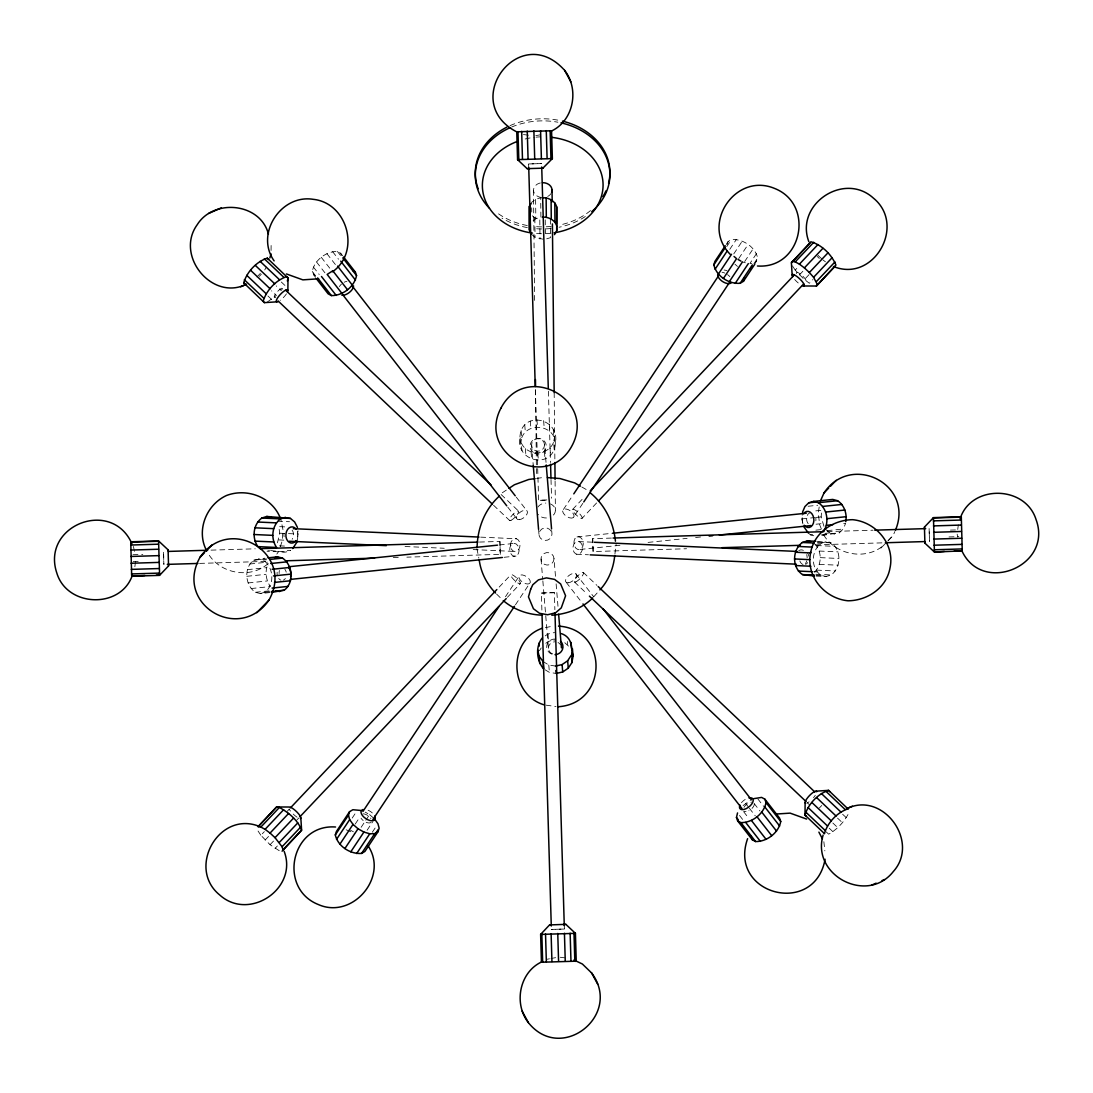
<?xml version="1.0" encoding="UTF-8"?>
<svg xmlns="http://www.w3.org/2000/svg" width="1093" height="1093" viewBox="0 0 1093 1093"><rect width="100%" height="100%" fill="white"/><g stroke="black" fill="none" stroke-linecap="round" stroke-linejoin="round"><path stroke-width="0.75" stroke-dasharray="5 3.75" d="M479.499 542.06L499.897 541.445L500.307 554.356L406.856 557.157M611.383 538.084L592.693 538.644L593.103 551.555L686.554 548.741M593.103 551.555L592.693 538.644M271.064 250.488L271.16 242.14M269.889 592.57L260.257 593.567L255.379 592.283C245.051 585.438 243.548 567.895 253.644 560.203L264.793 558.168M251.103 588.553L270.367 586.572C265.777 579.905 264.492 570.696 268.427 563.428M802.877 523.875L801.893 518.902L802.481 512.248M823.972 526.348L821.144 516.907L821.731 510.253L813.711 511.087M614.908 554.096L616.097 544.41M134.863 566.693L135.846 558.865M957.741 529.449L958.342 524.749M277.444 542.797L279.753 533.206L278.715 526.607L287.24 526.99M297.556 540.762L297.979 530.747M819.176 506.988L818.302 513.286L819.641 524.626L821.362 529.026M814.504 572.117C822.346 564.671 822.264 549.383 813.247 542.866M816.034 576.066L826.253 576.53L831.172 574.959C841.337 567.622 841.747 549.752 830.94 542.825L817.482 541.363M519.94 436.845C521.566 409.984 560.545 417.813 555.353 443.184C553.741 470.058 514.762 462.216 519.94 436.845L522.058 450.617M520.555 444.236L521.716 437.774L521.101 430.382M554.206 449.647L553.591 442.255L554.752 435.806M315.385 277.417L312.256 271.488C314.36 260.216 326.056 251.24 337.423 251.445L340.661 253.207L342.615 255.735M754.676 264.383L757.681 258.085C755.249 246.758 742.707 238.629 731.395 239.586L728.102 241.539L726.968 245.023L727.774 248.002M280.273 546.801L282.267 540.803L282.923 529.408L280.655 518.506M821.799 535.488L839.356 532.797L843.222 528.998L845.64 523.342L840.831 523.834M888.404 540.407L893.063 535.556L894.866 531.54M826.24 831.882L828.672 834.191C837.17 829.396 844.206 821.922 848.674 813.26M264.725 269.93L266.35 267.061M521.716 437.774C527.864 421.256 555.066 425.286 555.353 443.184M521.443 443.225C527.454 456.464 548.344 455.767 553.591 442.255M539.409 650.745L541.226 647.958M726.23 244.367L728.102 241.539M726.708 246.649L731.395 239.586M352.192 818.07L356.892 811.006M729.782 249.341L736.354 239.463M505.472 596.737L519.64 575.41M563.401 509.502L572.841 495.279M355.252 824.013L359.939 816.949M733.786 253.877L742.215 241.17M361.141 827.292L364.884 821.649M365.827 820.242L369.571 814.586L365.158 812.126M738.731 258.576L748.104 244.463M515.445 604.839L529.599 583.498A6.503 3.402 33.6 0 0 524.585 575.574A6.503 3.402 33.6 0 0 519.681 579.276A6.503 3.402 33.6 0 0 529.599 583.498M573.36 517.59A6.503 3.402 33.6 0 0 568.346 509.666A6.503 3.402 33.6 0 0 563.441 513.368A6.503 3.402 33.6 0 0 573.36 517.59L582.801 503.367M367.084 830.256L372.699 821.786M744.675 261.541L753.104 248.821M372.317 832.21L376.074 826.568M756.479 253.617L749.907 263.495L753.268 263.509L756.561 261.555M753.938 263.727L757.681 258.085M276.802 554.096L278.77 551.309M593.8 596.751L598.896 591.026M259.342 276.351L261.309 274.22M279.262 850.723L270.067 844.711L260.872 835.298L264.356 831.623M803.164 278.373L795.212 270.108L798.696 266.432M286.994 811.525L289.344 809.052M499.2 587.078L510.923 574.672M572.705 509.338L582.077 499.405M265.093 840.093L269.725 835.202M799.434 274.903L804.065 270.012M270.067 844.711L274.698 839.82M809.039 274.63L804.407 279.535L809.38 283.265L812.864 279.589M296.367 820.529L298.717 818.042M507.412 597.311L520.295 583.662A6.503 1.626 43.4 0 0 514.352 576.011A6.503 1.626 43.4 0 0 512.18 577.828A6.503 1.626 43.4 0 0 520.295 583.662M582.077 518.328A6.503 1.626 43.4 0 0 576.134 510.677A6.503 1.626 43.4 0 0 573.962 512.48A6.503 1.626 43.4 0 0 582.077 518.328L597.311 502.206M275.04 848.455L277.362 845.996M256.937 276.966L260.462 273.277M819.408 807.946L821.758 805.486M823.671 534.914C836.336 556.31 870.11 561.447 886.683 542.142M880.89 548.153L884.114 544.833M887.748 541.035L893.063 535.556M260.257 593.567L264.984 592.201C275.081 584.509 273.578 566.966 263.249 560.122L258.372 558.837M743.103 805.609L751.137 799.639M826.007 541.745L821.089 543.33C810.924 550.667 810.514 568.538 821.321 575.451L826.253 576.53M267.375 301.982L276.406 295.424L271.542 290.806M533.165 220.718L535.816 218.723L540.898 217.165L540.693 197.792L535.611 199.35L531.635 202.342L531.745 212.028M545.202 635.894L547.976 633.995L554.602 632.505M545.817 643.271L548.59 641.372L555.217 639.897M267.73 563.92C249.6 579.645 218.586 573.333 207.465 552.225M502.261 492.806L506.319 490.115M269.452 550.462L266.993 551.255L285.738 552.102L290.656 550.517L287.254 550.366M546.705 238.821L550.517 237.659L550.326 218.286M545.339 627.642L553.55 625.988M535.83 135.641L543.535 134.193M546.377 959.381L549.465 958.807M551.009 958.52L555.627 957.646M536.54 478.42L544.3 477.354M528.616 163.964L541.609 163.567L528.616 163.964L528.725 167.352M535.338 389.887L538.63 500.307L548.276 499.87M541.882 610.072L541.39 593.089L547.784 592.734L554.37 592.693L554.875 609.689M554.37 592.693L541.39 593.089M564.384 929.036L551.391 929.433L564.384 929.036L564.275 925.648M253.644 560.203L266.473 558.878M263.249 560.122L266.446 559.78M249.778 564.002L267.416 562.171M808.11 506.264L817.728 505.267M247.36 569.658L266.61 567.663M499.269 544.97L512.863 543.563M577.036 536.936L612.695 533.247M246.772 576.312L266.023 574.317M801.893 518.902L814.722 517.576M816.321 517.413L821.144 516.907M248.084 582.952L267.334 580.957M816.034 524.216L822.455 523.547M504.078 557.293L515.964 556.064M580.137 549.437L620.892 545.216M648.067 542.401L687.114 538.371M695.613 537.496L700.709 536.964M815.856 530.146L823.876 529.326M827.182 530.651L843.222 528.998M255.379 592.283L269.821 590.794M808.369 533.015L810.5 534.873L815.323 534.381M824.942 533.384L829.751 532.878L834.628 534.163M264.984 592.201L269.793 591.709M821.717 534.627L839.356 532.797M211.058 550.134L255.229 548.809M827.155 531.594L873.034 530.214M132.963 554.711L142.8 554.411M950.445 530.105L958.629 529.859M133.182 561.488L141.366 561.242M949.011 536.936L958.834 536.636M199.582 563.401L267.539 561.351M393.261 557.567L398.358 557.416M815.679 544.861L883.636 542.811M545.216 500.266L538.63 500.307M531.335 234.134L535.051 237.304L542.715 239.148M817.304 542.21L830.94 542.825M817.673 543.166L821.089 543.33M277.595 521.183L289.522 521.716M816.403 545.53L835.148 546.377M819.231 551.036L837.976 551.883M480.688 537.141L516.456 538.753A6.503 4.809 -87.4 0 1 518.683 549.506A6.503 4.809 -87.4 0 1 510.622 547.006A6.503 4.809 -87.4 0 1 516.456 538.753M578.948 541.582A6.503 4.809 -87.4 0 1 581.175 552.334A6.503 4.809 -87.4 0 1 573.115 549.834A6.503 4.809 -87.4 0 1 578.948 541.582L592.57 542.196M279.753 533.206L298.498 534.053M820.256 557.635L839 558.482M278.811 539.915L283.934 540.147M819.326 564.343L838.071 565.19M405.052 546.5L444.236 548.262M473.187 549.574L514.052 551.418M576.544 554.247L588.471 554.779M279.48 545.844L284.59 546.076M816.58 570.122L835.325 570.97M813.711 571.748L817.113 571.899M815.843 574.262L831.172 574.959M270.586 550.558L285.738 552.102M816.211 575.232L821.321 575.451M523.451 134.562L531.198 135.532M560.258 957.263L567.991 958.247M546.09 705.163L556.036 706.543M543.043 661.525L548.782 664.995L555.476 666.074M545.093 669.777L549.396 672.373L556.091 673.452M810.5 534.873L813.752 535.734M742.434 261.924L745.371 262.785M346.167 829.792L354.979 833.535M532.373 215.813L534.846 217.931L539.805 219.72L540.01 239.094M313.418 274.889L315.59 276.064M350.498 830.215L353.381 831.773M581.818 487L587.501 490.238M564.78 642.711L569.603 647.111M822.947 259.929L825.434 261.801M825.488 529.162L829.751 532.878M734.974 264.233L737.474 266.419M369.571 814.586L374.585 818.958M817.96 255.311L821.704 258.768M281.297 282.008L284.959 285.464L281.106 290.506L276.228 285.901M842.594 814.217L846.255 817.673M501.127 494.528L518.451 510.964M583.348 572.486L596.969 585.411M837.525 818.11L842.402 822.715M832.839 823.015L837.703 827.633M493.558 505.253L509.652 520.514M574.549 582.036L586.927 593.772M807.29 802.727L809.763 805.076M267.935 295.984L271.597 299.455M829.232 828.193L832.88 831.664M817.209 256.445L819.313 258.467M496.618 594.1L501.059 598.431M337.423 251.445L341.344 256.5M332.6 251.609L338.488 259.191M757.791 798.846L763.665 806.415M516.279 497.137L526.744 510.595M575.779 573.716L593.554 596.6M326.93 253.672L335.756 265.025M754.088 803.423L759.963 810.992M321.287 257.306L331.097 269.93M745.494 803.273L748.432 807.058M749.415 808.328L755.304 815.897M507.808 507.166L517.221 519.284M566.256 582.405L581.941 602.585M316.505 261.965L325.331 273.332M743.664 811.716L748.568 818.029M313.336 266.952L319.224 274.521M739.51 815.446L743.431 820.488M312.256 271.488L316.178 276.543M792.398 265.845L795.212 270.108M258.057 831.035L260.872 835.298M340.661 253.207L341.44 255.475M133.469 546.459L134.986 554.301M476.903 548.59L478.871 558.181M957.154 534.135L957.728 537.182M499.897 541.445L500.17 547.142M500.307 554.356L500.034 548.645M823.862 841.692L824.86 850.873M553.249 429.426L553.864 436.804M549.342 424.084L549.957 431.475M567.404 641.482L567.65 644.446M549.957 447.816L550.571 455.207M543.604 420.627L544.218 428.005M544.56 444.742A6.503 6.271 -4.7 0 1 534.955 450.466A6.503 6.271 -4.7 0 1 534.668 439.618A6.503 6.271 -4.7 0 1 544.56 444.742L546.104 463.268M551.692 530.624L551.979 533.999A6.503 6.271 -4.7 0 1 542.374 539.71A6.503 6.271 -4.7 0 1 542.087 528.862A6.503 6.271 -4.7 0 1 551.979 533.999M554.014 558.619A6.503 6.271 -4.7 0 1 544.41 564.33A6.503 6.271 -4.7 0 1 544.136 553.482A6.503 6.271 -4.7 0 1 554.014 558.619L555.558 577.131M556.118 583.867L558.072 607.448M544.41 451.628L545.024 459.005M536.909 419.548L537.524 426.926M537.783 453.103L538.398 460.495M530.283 421.024L530.897 428.415M547.976 633.995L548.59 641.372M531.567 445.138L533.247 465.345M538.562 529.34L538.986 534.381M541.021 559.001L542.702 579.208M542.852 580.902L548.44 648.258A6.503 6.271 -4.7 0 0 555.107 654.324M531.089 452.024L531.704 459.415M548.782 664.995L549.396 672.373M524.736 424.835L525.35 432.213M525.35 448.554L525.965 455.945M163.759 557.28L163.485 551.569L163.895 564.48L163.622 558.769M548.385 391.198L550.503 462.544M551.009 479.526L551.569 498.217M554.178 392.647L554.861 459.115M555.094 481.262L555.408 510.24M545.229 219.83L545.38 234.367M535.611 199.35L535.816 218.723M534.846 217.931L535.051 237.304M533.493 190.414L534.668 302.884M535.57 389.805L536.472 475.004M550.503 503.928A9.29 7.46 -0.6 0 1 551.022 516.825M546.432 517.973A9.29 7.46 -0.6 0 1 538.234 514.489M537.934 507.029A9.29 7.46 -0.6 0 1 545.817 503.067M550.954 193.611A9.29 7.46 -0.6 0 1 547.675 196.439M541.472 197.519A9.29 7.46 -0.6 0 1 533.493 189.758A9.29 7.46 -0.6 0 1 542.47 182.681M550.981 233.246A60.361 48.447 -0.6 0 1 544.697 233.711M541.554 233.738A60.361 48.447 -0.6 0 1 532.1 233.028M525.186 138.989A60.361 48.447 -0.6 0 1 534.45 137.322M536.021 137.158A60.361 48.447 -0.6 0 1 540.734 136.857M585.315 216.523A67.315 54.049 -0.6 0 1 559.083 227.248M551.186 228.478A67.315 54.049 -0.6 0 1 544.82 228.915M541.636 228.943A67.315 54.049 -0.6 0 1 533.616 228.505M527.332 227.604A67.315 54.049 -0.6 0 1 501.974 218.149M511.633 127.034A67.315 54.049 -0.6 0 1 557.881 122.211M590.521 210.607A67.315 54.049 -0.6 0 1 559.069 225.172M551.173 226.401A67.315 54.049 -0.6 0 1 544.792 226.838M541.609 226.879A67.315 54.049 -0.6 0 1 533.603 226.429M527.304 225.527A67.315 54.049 -0.6 0 1 496.577 212.452M510.048 125.64A67.315 54.049 -0.6 0 1 557.867 120.134M279.125 573.593A8.129 5.848 84.1 0 1 279.412 570.491M280.901 580.151A6.503 4.673 84.1 0 1 278.715 578.498M277.335 575.601A6.503 4.673 84.1 0 1 277.157 572.24M284.836 569.262A6.503 4.673 84.1 0 1 286.202 572.158M285.341 578.429A6.503 4.673 84.1 0 1 283.333 580.123M297.091 817.222A8.129 2.022 43.4 0 1 292.459 813.315M290.492 811.074A8.129 2.022 43.4 0 1 289.167 809.093M815.296 795.28A8.129 2.186 -46.5 0 1 813.493 797.644M809.066 801.811A8.129 2.186 -46.5 0 1 807.099 802.986M806.661 554.629A8.129 5.998 -87.4 0 1 807.14 557.703M806.716 560.832A8.129 5.998 -87.4 0 1 805.432 563.537M798.778 550.626A8.129 5.998 -87.4 0 1 803.382 550.394M807.631 553.386A6.503 4.809 -87.4 0 1 808.888 556.241M807.686 562.567A6.503 4.809 -87.4 0 1 805.555 564.357M803.054 564.48A6.503 4.809 -87.4 0 1 799.625 560.067M722.036 272.266A8.129 4.249 33.6 0 1 724.768 273.072M727.514 274.603A8.129 4.249 33.6 0 1 729.851 276.638M724.112 270.039A6.503 3.402 33.6 0 1 726.968 270.75M339.404 286.612A6.503 3.306 -37.8 0 1 341.412 284.166M344.158 282.267A6.503 3.306 -37.8 0 1 346.932 281.393M368.122 810.241A8.129 4.249 33.6 0 1 373.205 813.82M370.978 822.428A6.503 3.402 33.6 0 1 366.032 822.25M363.163 820.515A6.503 3.402 33.6 0 1 361.045 818.206M363.081 813.807A6.503 3.402 33.6 0 1 370.937 818.561M741.423 802.727A8.129 4.14 -37.8 0 1 746.287 798.86M754.32 804.079A6.503 3.306 -37.8 0 1 748.842 810.733M746.068 811.607A6.503 3.306 -37.8 0 1 744.032 811.197M743.991 807.331A6.503 3.306 -37.8 0 1 751.519 802.112M286.448 293.839A8.129 2.186 -46.5 0 1 280.204 300.356M275.764 297.31A6.503 1.749 -46.5 0 1 276.242 293.006A6.503 1.749 -46.5 0 1 283.237 287.924M297.392 531.608A8.129 5.998 -87.4 0 1 297.446 537.811M292.104 530.091A6.503 4.809 -87.4 0 1 292.173 539.273M284.112 536.759A6.503 4.809 -87.4 0 1 284.084 533.398M551.91 654.16A8.129 7.829 -4.7 0 1 554.629 638.995M548.44 648.258A6.503 6.271 -4.7 0 1 554.779 641.796M558.045 642.534A6.503 6.271 -4.7 0 1 560.477 644.761M802.781 522.604A8.129 5.848 84.1 0 1 802.44 516.402M808.164 523.738A6.503 4.673 84.1 0 1 809.667 512.877M815.665 517.399A6.503 4.673 84.1 0 1 815.843 520.76M798.232 282.964A8.129 2.022 43.4 0 1 793.942 278.565M796.633 273.605A6.503 1.626 43.4 0 1 801.319 274.794A6.503 1.626 43.4 0 1 806.006 281.475M929.105 528.52L929.515 541.431L929.105 528.52M534.286 453.076A8.129 7.829 -4.7 0 0 546.281 445.93A8.129 7.829 -4.7 0 0 533.931 439.509A8.129 7.829 -4.7 0 0 534.286 453.076M510.855 545.27A6.503 4.673 84.1 0 0 513.546 556.091A6.503 4.673 84.1 0 0 518.847 548.099A6.503 4.673 84.1 0 0 510.855 545.27M575.888 581.872A6.503 1.749 -46.5 0 0 583.512 573.606A6.503 1.749 -46.5 0 0 577.446 576.298A6.503 1.749 -46.5 0 0 575.888 581.872M519.257 519.681A6.503 3.306 -37.8 0 0 527.495 512.166A6.503 3.306 -37.8 0 0 519.189 512.972A6.503 3.306 -37.8 0 0 519.257 519.681M568.292 582.801A6.503 3.306 -37.8 0 0 576.544 575.287A6.503 3.306 -37.8 0 0 568.223 576.093A6.503 3.306 -37.8 0 0 568.292 582.801M510.991 520.35A6.503 1.749 -46.5 0 0 518.615 512.084A6.503 1.749 -46.5 0 0 512.562 514.776A6.503 1.749 -46.5 0 0 510.991 520.35M575.027 538.63A6.503 4.673 84.1 0 0 577.719 549.451A6.503 4.673 84.1 0 0 583.02 541.459A6.503 4.673 84.1 0 0 575.027 538.63"/><path stroke-width="1.5" d="M168.595 564.398L168.554 565.914L159.537 575.383L131.693 576.216L130.736 541.786L158.567 540.939L168.103 549.847L168.185 550.913M156.34 575.137L159.619 575.041L158.567 540.939M924.938 541.636L924.897 543.153L934.433 552.061L962.359 550.872L954.175 551.118M944.338 551.418L934.433 552.061L933.463 517.617L961.307 516.784L962.264 551.214M287.869 290.328L288.005 277.95L286.749 276.611C275.887 280.136 266.364 290.383 263.153 301.299L264.424 302.638L276.871 301.846M805.131 802.672L804.995 815.05L806.251 816.389M530.897 203.667L529.395 206.331L529.422 230.063L531.335 234.134M529.422 230.063L529.395 206.331M542.046 197.819C548.235 197.246 554.971 200.688 556.706 206.932L556.665 224.215M554.493 234.653L556.733 230.678L556.706 206.932M271.488 592.406L284.235 590.206C294.331 582.514 292.828 564.972 282.5 558.127L277.622 556.843L267.99 557.84M823.972 530.993C829.259 521.921 827.36 508.71 818.37 502.698L813.493 501.427L808.765 502.794L804.899 506.592L802.481 512.248M845.791 521.675C847.184 513.901 844.37 505.171 837.621 500.717L832.743 499.433L813.493 501.427M477.094 546.978C477.627 527.823 484.923 509.27 499.2 496.249M614.717 555.709C613.46 568.264 608.637 580.629 599.907 589.878M285.492 517.317L280.573 518.888C271.774 525.309 270.572 538.767 276.597 547.47L257.852 546.623C251.827 537.92 253.029 524.462 261.828 518.041L266.747 516.47L290.424 518.396L294.632 521.948L297.46 527.454M814.326 575.997L802.576 574.604C791.769 567.691 792.179 549.82 802.344 542.483L807.262 540.898L815.774 541.295M537.647 649.816L539.136 656.196L543.043 661.525L543.658 668.916C536.499 660.678 535.187 646.414 542.429 637.793M555.845 670.501L556.091 673.452L562.717 671.976L568.264 668.165L571.899 662.618C571.68 652.029 574.385 638.011 561.296 633.585M571.899 662.618L573.06 656.155L572.445 648.764M244.955 284.18L243.698 282.841C246.895 271.925 256.431 261.678 267.279 258.153L288.005 277.95L287.377 281.051M848.086 808.998L828.576 790.362C817.714 793.887 808.192 804.134 804.995 815.05L824.505 833.686M824.45 833.508C827.661 822.592 837.183 812.345 848.045 808.82M316.369 278.674L328.132 293.826L331.37 295.588C342.737 295.793 354.433 286.817 356.537 275.545L355.375 272.143L343.598 256.992M753.965 798.614L761.63 797.412L764.868 799.174L779.582 818.11L780.744 821.512C778.64 832.784 766.944 841.76 755.577 841.555L752.339 839.793L737.625 820.857L736.463 817.455L737.543 812.919M737.625 820.857L740.876 822.619C752.23 822.824 763.925 813.848 766.029 802.576L764.868 799.174M131.693 576.216L144.877 575.478M168.103 549.847L168.554 565.914M933.463 517.617L924.446 527.086L924.897 543.153M269.862 257.948L271.023 253.836M823.138 835.052C810.924 875.37 867.268 904.799 893.35 871.504C920.251 841.637 882.761 790.43 846.46 808.82M747.612 838.645C727.788 894.607 814.586 917.314 825.092 859.221M375.418 820.146L377.946 823.739L379.148 828.207L378.028 831.677L364.898 851.461L361.605 853.414C350.293 854.371 337.751 846.242 335.319 834.915L336.439 831.445L349.569 811.675L352.861 809.722L360.758 810.446M335.319 834.915L348.448 815.146L349.569 811.675M754.676 264.383L743.431 281.325L740.139 283.278C728.812 284.248 716.284 276.119 713.852 264.793L714.972 261.323L725.287 245.775M743.431 281.325L744.552 277.854M199.937 557.444C173.896 604.333 239.244 643.203 268.96 600.098C295.096 553.441 229.544 514.175 199.937 557.444L204.596 552.593M820.433 500.936L824.04 492.902L828.713 488.052M895.468 530.201C914.595 484.185 850.969 452.338 824.04 492.902M132.226 575.669C120.421 608.992 67.698 607.148 57.027 573.702L56.959 573.456C40.414 525.624 111.486 497.588 131.939 543.686M960.091 518.765C971.008 484.336 1025.043 485.101 1035.973 519.298L1036.041 519.544C1053.269 565.75 982.306 595.398 961.826 550.694M296.872 542.21L292.733 548.536M555.476 666.074L562.103 664.585L567.65 660.787L571.284 655.226M713.852 264.793L725.096 247.838M336.521 839.383L349.651 819.613L348.448 815.146M715.054 269.261L727.241 250.898M339.896 844.179L353.025 824.395L349.651 819.613M718.415 274.042L731.545 254.273M362.89 811.484L498.859 606.697M573.784 493.858L718.251 276.256M344.896 848.537L358.026 828.767L353.025 824.395M723.429 278.414L736.559 258.645L734.045 256.459M350.785 851.83L363.914 832.06L369.776 833.768L374.735 833.631L378.028 831.677M729.304 281.707L742.434 261.924M372.863 819.586L514.502 606.26M583.758 501.947L729.168 282.937M356.646 853.537L369.776 833.768M735.179 283.415L748.309 263.632M361.605 853.414L374.735 833.631M740.139 283.278L752.326 264.916M374.462 835.271L378.219 829.614M750.181 269.384L752.052 266.555M792.165 275.149L791.4 262.798L810.924 241.799C821.895 244.914 831.595 254.56 835.94 265.025L816.416 286.024L803.833 285.983M592.775 597.898C582.023 608.623 566.802 614.129 551.801 615.222M542.811 168.254L552.375 158.594L551.555 130.764L516.757 131.816L517.576 159.646L527.14 168.65L529.599 168.718M549.629 924.842L540.625 934.406L541.445 962.236L576.243 961.184L575.424 933.354L565.86 924.35L550.285 924.897M258.221 826.759L276.584 806.976L289.167 807.017A8.129 2.022 43.4 0 1 297.091 812.195A8.129 2.022 43.4 0 1 300.384 818.507M791.4 262.798L809.94 243.192M279.398 807.454L276.584 806.976L258.057 826.581L260.872 827.059L279.398 807.454C288.62 812.577 297.883 820.078 301.6 830.202L282.076 851.201M792.398 261.391L795.212 261.869L813.739 242.277M260.872 827.059L265.08 829.341L283.62 809.735M795.212 261.869L799.42 264.151L817.96 244.545M290.519 807.809L496.85 589.551M590.288 490.73L794.283 274.958M265.08 829.341L270.053 833.071L288.593 813.465M799.42 264.151L804.393 267.881L822.933 248.289M300.835 817.851L301.6 830.202L283.06 849.808L282.076 846.747L275.04 837.689L293.566 818.097M817.4 284.617L813.588 277.308L809.366 272.499L827.907 252.907M299.892 816.799L506.237 598.554M598.486 500.963L803.656 283.948M279.248 842.498L297.788 822.892M813.588 277.308L832.128 257.702M282.076 846.747L300.602 827.155M816.416 281.557L834.943 261.965M816.416 286.024L834.943 266.419M206.317 550.858L212.11 544.847M256.787 612.695L268.96 600.098M830.434 486.317L836.213 480.305M332.463 271.815C360.895 252.018 347.683 202.888 313.199 199.322C280.887 194.062 254.956 233.943 274.111 260.885M268.454 234.148C260.394 202.711 213.668 198.257 197.218 224.721C174.743 255.639 212.124 301.559 246.54 284.18M509.024 488.325L514.434 484.745L528.766 479.472L534.983 478.625M542.046 628.297C507.343 640.676 509.01 694.711 544.423 704.93M550.749 131.351C573.347 121.405 579.659 89.763 564.808 70.635L564.63 70.362C519.558 19.934 457.994 102.783 517.672 132.349M542.251 961.649C519.653 971.595 513.341 1003.237 528.192 1022.365L528.37 1022.638C561.392 1063.954 622.887 1014.878 591.641 972.975L582.378 964.012L573.921 959.982M221.319 207.861L208.626 213.463M240.624 286.79L245.092 284.808M847.908 808.192L852.376 806.21M871.681 885.139L876.149 883.158M882.024 880.575L884.374 879.537M274.466 557.758L277.622 556.843M557.69 706.775C608.309 704.001 609.02 629.267 558.509 626.111M551.159 158.799L552.375 158.594L517.576 159.646L519.011 159.769M527.14 168.65L543.371 168.158M565.86 924.35L563.578 924.569M574.194 933.559L575.424 933.354L540.625 934.406L542.046 934.515M575.027 961.389L576.243 961.184M808.765 502.794L816.785 501.96M269.657 559.452L282.5 558.127M818.37 502.698L837.621 500.717M270.722 563.51L286.776 561.857M822.633 506.428L841.897 504.447M288.716 566.748L497.575 545.147M612.695 533.247L806.279 513.218M272.143 569.289L289.795 567.458M825.666 512.043L844.916 510.048M273.469 575.929L291.107 574.098M826.977 518.683L846.228 516.688M290.123 579.427L502.384 557.471M709.193 536.089L712.595 535.734M719.385 535.037L811.074 525.542M274.48 582.405L290.519 580.752M826.39 525.337L832.811 524.667M272.061 588.075L288.101 586.408M271.406 591.532L284.235 590.206M318.596 278.797L302.87 279.863L286.38 273.933M775.934 814.053L790.13 813.137L806.62 819.067M816.129 791.154L828.576 790.362L829.847 791.701M130.641 542.128L158.485 541.281M933.381 517.959L961.225 517.126M130.641 545.038L158.485 544.191M933.381 520.869L961.212 520.036M130.723 550.066L158.567 549.232M933.463 525.911L961.307 525.064M168.582 551.418L207.656 550.244M260.325 548.659L477.805 542.114M613.077 538.043L823.767 531.69M874.728 530.16L925.703 528.629M130.887 556.46L158.731 555.627M933.627 532.305L961.457 531.458M131.092 563.25L158.936 562.403M933.832 539.081L961.676 538.248M167.297 564.371L197.874 563.455M286.229 560.791L374.571 558.14M722.227 547.675L800.39 545.311M885.344 542.756L924.418 541.582M131.324 569.385L159.154 568.538M934.05 545.216L961.895 544.382M131.529 573.934L159.373 573.101M934.269 549.779L962.113 548.932M757.449 265.995C801.961 269.233 815.364 204.528 774.623 188.447C735.316 171.956 700.271 224.42 730.37 254.491M335.551 827.005C291.039 823.767 277.636 888.472 318.377 904.553C352.479 919.705 389.081 876.928 367.999 845.722M542.251 217.193C548.44 216.619 555.176 220.076 556.911 226.319M285.314 518.164L290.424 518.396M261.828 518.041L280.573 518.888M802.344 542.483L814.271 543.016M257.675 522.03L276.42 522.878M798.191 546.459L811.826 547.074M293.348 528.67L478.98 537.059M594.264 542.265L796.947 551.432M254.929 527.81L273.674 528.657M795.444 552.238L810.774 552.935M254 534.518L272.744 535.365M794.502 558.947L809.845 559.643M289.249 541.254L386.321 545.653M590.165 554.861L796.25 564.179M255.024 541.117L273.769 541.964M795.54 565.546L810.869 566.242M798.368 571.052L812.003 571.666M802.576 574.604L814.504 575.15M547.443 477.586L559.971 478.529L574.699 482.928L580.397 486.18M542.429 615.168C528.329 614.785 514.011 609.785 503.272 600.59M516.757 131.816L518.178 131.939M807.262 540.898L810.555 541.622M266.747 516.47L271.679 517.549M276.256 590.726L279.507 591.573M833.467 266.514C873.854 283.032 906.575 225.131 873.389 198.106C843.905 171.273 794.638 204.459 808.861 241.717M259.533 826.486C219.147 809.968 186.425 867.869 219.611 894.894C249.095 921.727 298.362 888.541 284.139 851.283M353.203 270.968L355.375 272.143M738.021 259.465L740.972 261.104M358.026 828.767L363.914 832.06M258.904 547.511L261.008 549.287M808.369 533.015L803.956 526.935M804.393 267.881L809.366 272.499M270.053 833.071L275.04 837.689M264.328 258.809L283.797 277.267M825.625 791.018L845.08 809.476M260.12 261.336L279.576 279.794M821.403 793.545L840.872 812.003M285.71 290.273L491.222 485.142M598.199 586.572L814.859 792.001M255.297 265.367L274.767 283.825M816.594 797.576L836.063 816.034M250.598 270.285L270.067 288.743M811.894 802.494L831.363 820.952M278.141 300.999L492.315 504.078M589.4 596.122L806.06 801.552M246.745 275.327L266.214 293.785M808.041 807.536L827.51 825.994M244.326 279.74L263.796 298.198M805.623 811.949L825.092 830.407M243.698 282.841L264.424 302.638M589.728 492.41C604.771 504.46 613.556 522.167 615.441 541.213M267.279 258.153L268.55 259.492M495.512 593.021C486.74 583.922 480.783 572.363 479.199 559.78M342.806 257.88L356.537 275.545M766.029 802.576L780.744 821.512M340.743 261.145L355.457 280.081M764.95 807.112L779.664 826.048M337.573 266.132L352.288 285.068M761.78 812.099L776.495 831.035M352.096 285.833L515.24 495.798M602.967 608.705L751.465 799.83M347.506 289.727L332.791 270.791L327.149 274.425L341.863 293.361M757.012 816.758L771.713 835.694M342.587 294.523L506.756 505.827M582.993 603.937L741.942 808.506M751.356 820.392L766.07 839.328M321.479 276.488L336.193 295.424M745.686 822.455L760.4 841.391M317.639 277.909L331.37 295.588M740.876 822.619L755.577 841.555M736.463 817.455L738.431 819.982M570.833 81.811L564.63 70.362M597.68 984.137L591.463 972.688M522.167 1011.189L528.37 1022.638M279.958 517.208C271.392 496.878 246.799 487.82 226.538 495.484C206.14 504.734 195.811 530.952 206.768 550.927M818.889 832.115L822.442 838.946M751.178 836.391L752.339 839.793M572.308 652.958L573.06 656.155M570.942 642.383L571.434 648.299M567.65 660.787L568.264 668.165M546.24 464.949L551.555 528.944M558.632 614.184L561.433 647.862M562.103 664.585L562.717 671.976M533.247 465.345L538.562 529.34M538.794 643.353L539.04 646.305M539.136 656.196L539.751 663.574M924.446 527.086L924.514 528.151M550.121 130.641L550.954 158.485M573.989 933.231L574.822 961.061M546.268 130.627L547.101 158.458M570.136 933.203L570.97 961.048M540.57 130.695L541.39 158.54M541.718 166.969L548.276 387.796M550.558 464.238L550.954 477.832M554.984 613.077L564.275 925.648M564.439 933.285L565.259 961.13M533.89 130.873L534.709 158.704M557.758 933.449L558.578 961.293M528.725 167.352L535.242 386.485M542.046 615.168L551.282 926.031M527.25 131.105L528.069 158.936M551.118 933.695L551.938 961.526M521.662 131.365L522.481 159.195M545.53 933.955L546.35 961.785M517.973 131.611L518.806 159.441M541.841 934.201L542.674 962.031M556.692 227.44L556.733 230.678M554.793 202.861L554.998 222.234M552.047 189.854L552.17 201.781M552.402 223.928L554.178 392.647M554.902 462.517L555.08 479.567M551.077 199.691L551.282 219.065M546.131 197.915L546.322 217.288M535.474 379.572L535.543 386.389M542.47 182.681A9.29 7.46 -0.6 0 1 551.582 192.423M551.774 137.349A60.361 48.447 -0.6 0 1 603.063 184.102A60.361 48.447 -0.6 0 1 554.124 232.823M532.1 233.028A60.361 48.447 -0.6 0 1 482.887 191.862A60.361 48.447 -0.6 0 1 517.003 141.543M560.969 122.84A67.315 54.049 -0.6 0 1 591.75 211.659M489.473 208.285A67.315 54.049 -0.6 0 1 510.076 127.703M605.932 190.879A67.315 54.049 -0.6 0 1 602.844 196.685M478.174 188.761A67.315 54.049 -0.6 0 1 507.029 127.075M562.485 121.118A67.315 54.049 -0.6 0 1 608.555 183.323M288.812 567.773A8.129 5.848 84.1 0 1 290.56 576.598M805.719 803.3A8.129 2.186 -46.5 0 1 809.421 795.636A8.129 2.186 -46.5 0 1 816.731 791.769M731.463 282.581A8.129 4.249 33.6 0 1 723.47 282.076A8.129 4.249 33.6 0 1 717.664 274.862M353.558 285.82A8.129 4.14 -37.8 0 1 349.35 292.446A8.129 4.14 -37.8 0 1 341.808 295.178M374.776 816.047A8.129 4.249 33.6 0 1 371.798 820.802A8.129 4.249 33.6 0 1 362.521 815.624A8.129 4.249 33.6 0 1 363.067 809.503M748.937 797.904A8.129 4.14 -37.8 0 1 752.735 802.358A8.129 4.14 -37.8 0 1 743.746 809.503A8.129 4.14 -37.8 0 1 739.947 805.063M278.25 301.545A8.129 2.186 -46.5 0 1 277.239 298.457A8.129 2.186 -46.5 0 1 284.645 290.711A8.129 2.186 -46.5 0 1 287.582 291.776M296.162 540.516A8.129 5.998 -87.4 0 1 287.664 540.939A8.129 5.998 -87.4 0 1 287.568 529.463A8.129 5.998 -87.4 0 1 296.066 529.039M560.436 641.113A8.129 7.829 -4.7 0 1 555.039 654.652M803.56 513.765A8.129 5.848 84.1 0 1 811.839 513.683A8.129 5.848 84.1 0 1 812.468 525.146A8.129 5.848 84.1 0 1 804.188 525.227M792.616 276.57A8.129 2.022 43.4 0 1 795.185 275.34A8.129 2.022 43.4 0 1 803.041 282.622A8.129 2.022 43.4 0 1 802.522 285.765M810.733 552.197C805.391 576.066 824.6 598.513 848.018 600.795C867.295 600.617 886.368 588.02 889.948 568.264C895.29 544.41 876.08 521.962 852.663 519.681C833.385 519.858 814.326 532.441 810.733 552.197M530.638 589.359L528.466 596.887L533.425 608.733L539.505 613.269L547.607 614.758L555.572 612.79L561.269 607.886L565.587 595.767L560.613 583.922L554.547 579.372L546.432 577.883L538.466 579.85L532.783 584.755L530.638 589.359M500.881 408.263C476.562 454.497 547.907 492.41 572.226 445.302C596.546 399.068 525.2 361.155 500.881 408.263"/></g></svg>
